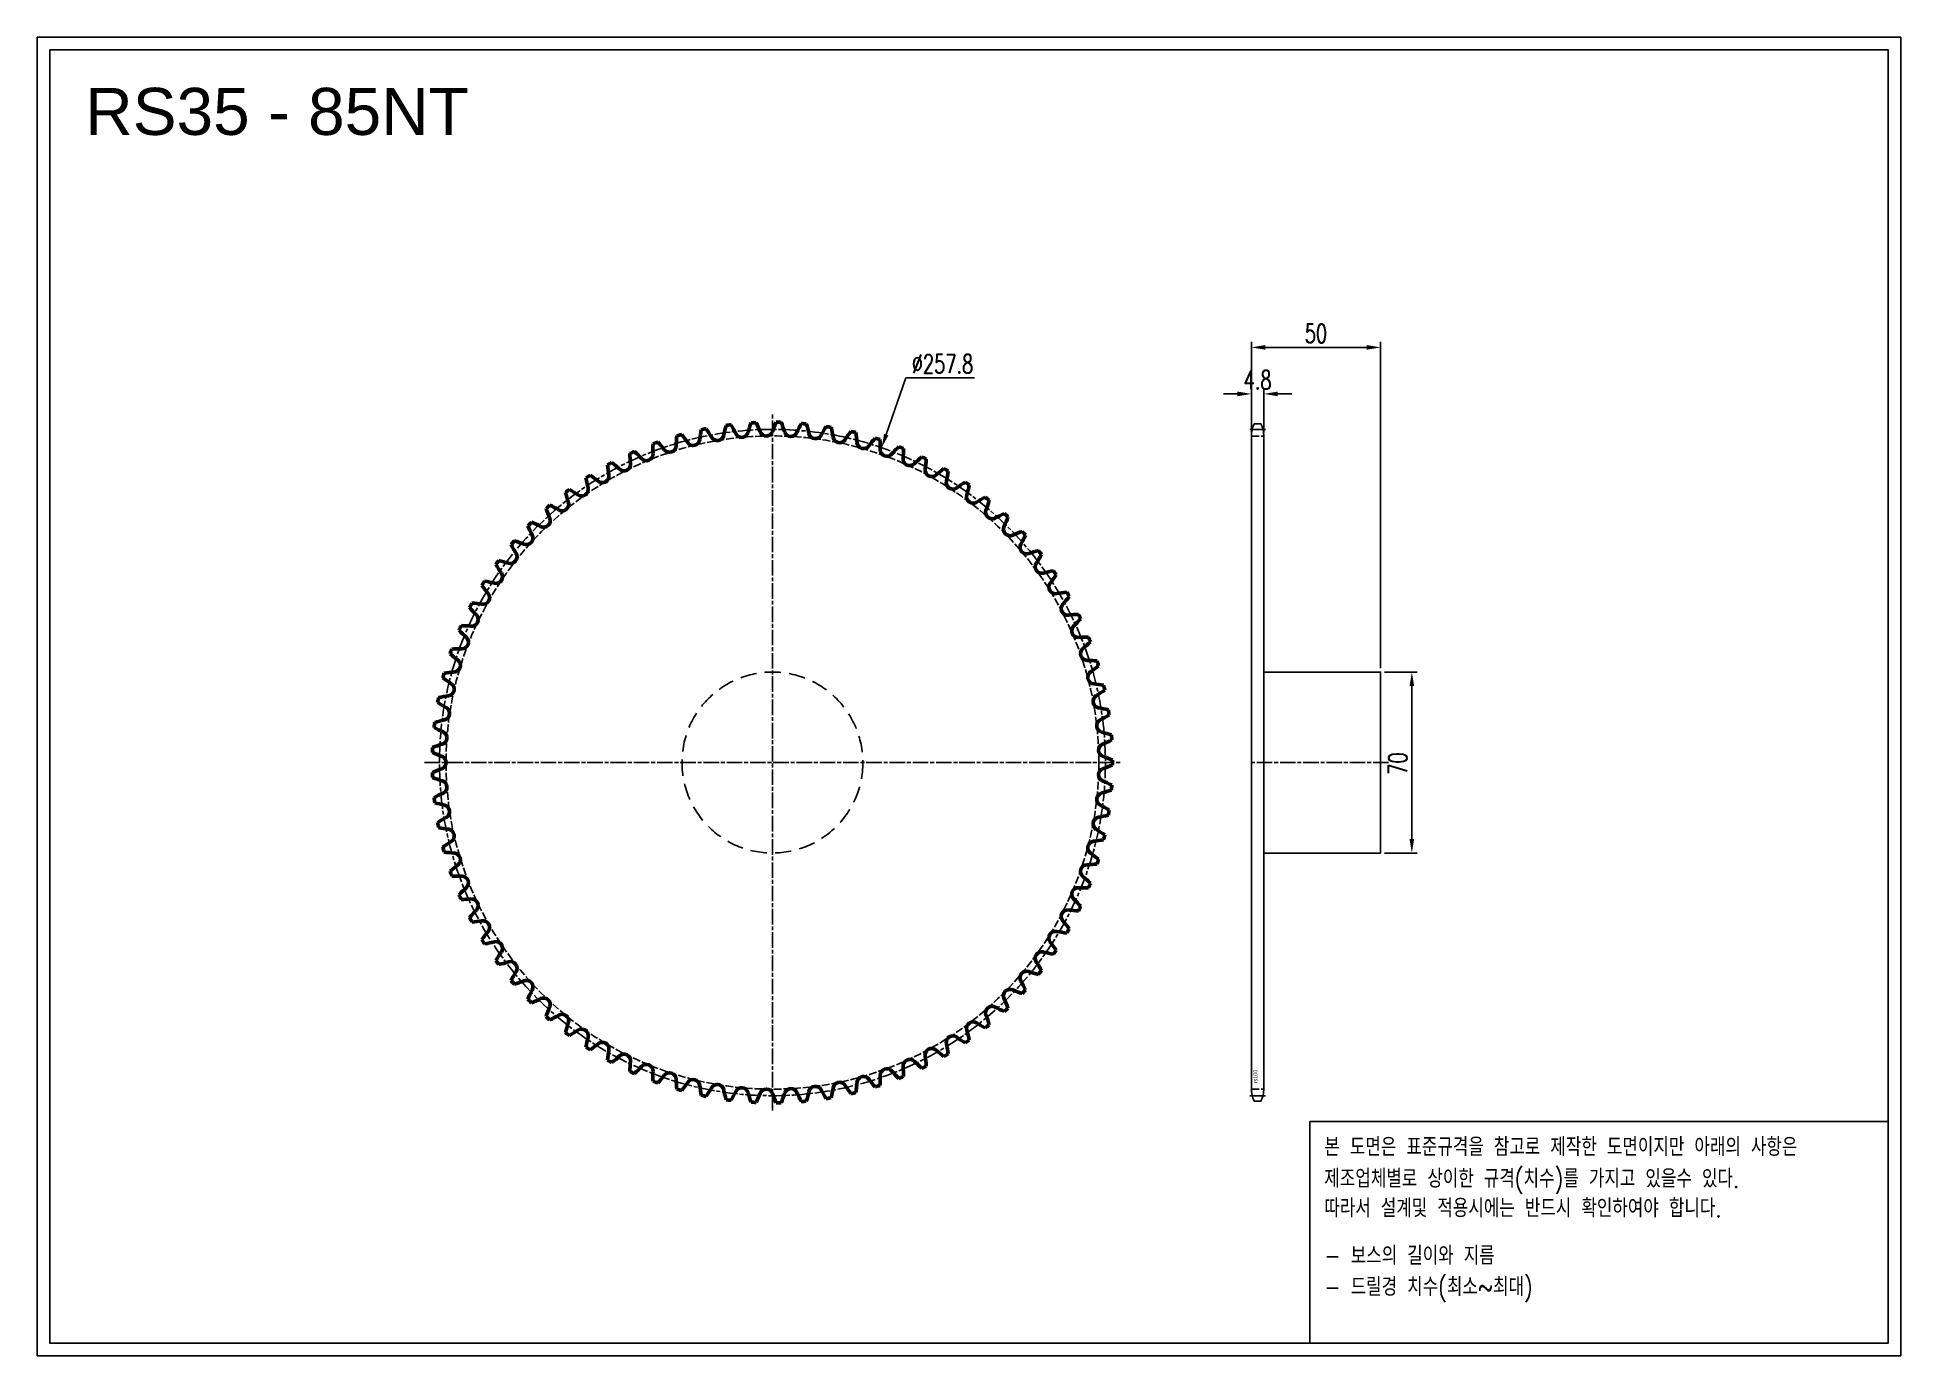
# Model space of a CAD drawing. Header units: millimetres. Extents: x -40230 to -39508, y 3815 to 4325.
import ezdxf

# ---------------------------------------------------------------- set-up
doc = ezdxf.new("R2010")
doc.units = ezdxf.units.MM
for name, pattern in [('AM_ISO02W050', [7.5, 6, -1.5]), ('AM_ISO02W050x2', [3.75, 3, -0.75]), ('AM_ISO08W050', [18, 12, -1.5, 3, -1.5]), ('AM_ISO08W050x2', [9, 6, -0.75, 1.5, -0.75]), ('HIDDEN', [9.525, 6.35, -3.175])]:
    doc.linetypes.add(name, pattern=pattern)
for name, color, linetype, lineweight in [('AM_0N', 7, 'Continuous', 50), ('AM_3N', 6, 'AM_ISO02W050', 25), ('AM_7', 4, 'AM_ISO08W050', 25), ('AM_7N', 4, 'AM_ISO08W050', 25)]:
    doc.layers.add(name, color=color, linetype=linetype, lineweight=lineweight)
doc.layers.add('HL', color=2, linetype='HIDDEN')
doc.layers.add('S-DIM', color=7, linetype='Continuous')
doc.styles.add('HAN', font='ROMANS.shx', dxfattribs={"width": 0.7, "bigfont": 'whgtxt.shx'})
doc.styles.add('HSG', font='SIMPLEX.shx', dxfattribs={"width": 0.7, "bigfont": 'HSG.shx'})
doc.styles.get("Standard").update_dxf_attribs({"font": 'arial.ttf'})
doc.dimstyles.new('APP16', dxfattribs={"dimscale": 3, "dimtxt": 2.4, "dimasz": 1.8, "dimexe": 0.7, "dimexo": 0.5, "dimgap": 0.6, "dimtad": 1, "dimtoh": 1, "dimdec": 1, "dimrnd": 0.01, "dimzin": 9, "dimdsep": 46, "dimtxsty": 'HSG', "dimcen": 0, "dimclrd": 1, "dimclre": 1, "dimclrt": 256, "dimazin": 2, "dimtp": 1, "dimtm": 1, "dimtfac": 0.5, "dimtdec": 1, "dimtofl": 0, "dimtmove": 0, "dimatfit": 3, "dimfxl": 0, "dimtvp": 1, "dimtolj": 2, "dimlwd": -1, "dimlwe": -1, "dimarcsym": 0})

# ---------------------------------------------------------------- blocks, each defined once
blk = doc.blocks.new('*D1')
at = {"layer": 'Defpoints', "color": 0, "transparency": 16777216}
for p in [(-39709.83, 4079.25), (-39709.83, 4009.25), (-39697.71, 4009.25)]:
    blk.add_point(p, dxfattribs=at)
at = {"layer": 'S-DIM', "color": 1, "transparency": 16777216}
for p, q in [((-39708.33, 4079.25), (-39695.61, 4079.25)), ((-39697.71, 4073.85), (-39697.71, 4014.65)), ((-39708.33, 4009.25), (-39695.61, 4009.25))]:
    blk.add_line(p, q, dxfattribs=at)
for points in [[(-39698.61, 4073.85), (-39696.81, 4073.85), (-39697.71, 4079.25)], [(-39698.61, 4014.65), (-39696.81, 4014.65), (-39697.71, 4009.25)]]:
    blk.add_solid(points, dxfattribs=at)
at = {"layer": 'S-DIM', "transparency": 16777216, "insert": (-39703.11, 4043.87), "char_height": 7.2, "attachment_point": 5, "rotation": 90, "style": 'HSG'}
blk.add_mtext('\\A2;70', dxfattribs=at)
blk = doc.blocks.new('*D2')
at = {"layer": 'Defpoints', "color": 0, "transparency": 16777216}
for p in [(-39755.03, 4186.85), (-39759.83, 4170.42), (-39755.03, 4170.42)]:
    blk.add_point(p, dxfattribs=at)
at = {"layer": 'S-DIM', "color": 1, "transparency": 16777216}
for p, q in [((-39765.23, 4186.85), (-39770.63, 4186.85)), ((-39759.83, 4171.92), (-39759.83, 4188.95)), ((-39755.03, 4171.92), (-39755.03, 4188.95)), ((-39749.63, 4186.85), (-39744.23, 4186.85))]:
    blk.add_line(p, q, dxfattribs=at)
for points in [[(-39765.23, 4187.75), (-39765.23, 4185.95), (-39759.83, 4186.85)], [(-39749.63, 4187.75), (-39749.63, 4185.95), (-39755.03, 4186.85)]]:
    blk.add_solid(points, dxfattribs=at)
at = {"layer": 'S-DIM', "transparency": 16777216, "insert": (-39757.43, 4192.25), "char_height": 7.2, "attachment_point": 5, "style": 'HSG'}
blk.add_mtext('\\A2;4.8', dxfattribs=at)
blk = doc.blocks.new('*D3')
at = {"layer": 'Defpoints', "color": 0, "transparency": 16777216}
for p in [(-39709.83, 4204.85), (-39759.83, 4170.42), (-39709.83, 4079.25)]:
    blk.add_point(p, dxfattribs=at)
at = {"layer": 'S-DIM', "color": 1, "transparency": 16777216}
for p, q in [((-39759.83, 4171.92), (-39759.83, 4206.95)), ((-39709.83, 4080.75), (-39709.83, 4206.95)), ((-39754.43, 4204.85), (-39715.23, 4204.85))]:
    blk.add_line(p, q, dxfattribs=at)
for points in [[(-39754.43, 4205.75), (-39754.43, 4203.95), (-39759.83, 4204.85)], [(-39715.23, 4205.75), (-39715.23, 4203.95), (-39709.83, 4204.85)]]:
    blk.add_solid(points, dxfattribs=at)
at = {"layer": 'S-DIM', "transparency": 16777216, "insert": (-39734.83, 4210.25), "char_height": 7.2, "attachment_point": 5, "style": 'HSG'}
blk.add_mtext('\\A2;50', dxfattribs=at)
blk = doc.blocks.new('*D4')
at = {"layer": 'Defpoints', "color": 0, "transparency": 16777216}
for p in [(-39902.95, 4166), (-39987.52, 3922.5)]:
    blk.add_point(p, dxfattribs=at)
at = {"layer": 'S-DIM', "color": 1, "transparency": 16777216}
for p, q in [((-39893.55, 4193.07), (-39901.18, 4171.11)), ((-39867.03, 4193.07), (-39893.55, 4193.07))]:
    blk.add_line(p, q, dxfattribs=at)
blk.add_solid([(-39902.03, 4171.4), (-39900.33, 4170.81), (-39902.95, 4166)], dxfattribs=at)
at = {"layer": 'S-DIM', "transparency": 16777216, "insert": (-39879.39, 4198.47), "char_height": 7.2, "attachment_point": 5, "style": 'HSG'}
blk.add_mtext('\\A2;∅257.8', dxfattribs=at)
blk = doc.blocks.new('notice1')
at = {"color": 4}
blk.add_lwpolyline([(-22142.12, 1735.9), (-22053.8, 1735.9), (-22053.8, 1702.07), (-22142.12, 1702.07)], close=True, dxfattribs=at)
at = {"color": 4, "style": 'HAN', "width": 0.8}
for s, p in [('본 도면은 표준규격을 참고로 제작한 도면이지만 아래의 사항은', (-22139.9, 1730.62)), ('제조업체별로 상이한 규격(치수)를 가지고 있을수 있다.', (-22139.9, 1725.78)), ('따라서 설계및 적용시에는 반드시 확인하여야 합니다.', (-22139.9, 1721.28)), ('- 보스의 길이와 지름', (-22139.9, 1714.03)), ('- 드릴경 치수(최소~최대)', (-22139.9, 1709.27))]:
    blk.add_text(s, height=2.7949, dxfattribs=at).set_placement(p)

msp = doc.modelspace()

# ---------------------------------------------------------------- linework, layer by layer
for p, q in [((-39759.83, 4170.42), (-39759.83, 3918.09)), ((-39756.1, 4175.22), (-39758.76, 4175.22)), ((-39755.03, 4170.42), (-39755.03, 3918.09)), ((-39756.1, 3913.29), (-39758.76, 3913.29))]:
    msp.add_line(p, q)
for points in [[(-40229.8, 4324.81), (-39508.47, 4324.81), (-39508.47, 3814.78), (-40229.8, 3814.78)], [(-40224.95, 4319.95), (-39513.33, 4319.95), (-39513.33, 3819.64), (-40224.95, 3819.64)]]:
    msp.add_lwpolyline(points, close=True)
msp.add_lwpolyline([(-39755.03, 4079.25), (-39709.83, 4079.25), (-39709.83, 4009.25), (-39755.03, 4009.25)])
for centre, start, end in [((-39748.53, 4170.42), 154.86334, 180), ((-39766.33, 4170.42), 0, 25.13666), ((-39748.53, 3918.09), 180, 205.13666), ((-39766.33, 3918.09), 334.86334, 0)]:
    msp.add_arc(centre, 11.3, start, end)
at = {"layer": 'AM_0N'}
for centre, radius, start, end in [((-39929.52, 4164.4), 53.04, 173.27242, 177.47059), ((-39945.23, 4044.25), 131.65, 105.46105, 106.30366), ((-40021.84, 4138.13), 53.04, 34.29412, 38.49229), ((-39920.69, 4162.91), 53.04, 169.03713, 173.23529), ((-39945.23, 4044.25), 131.65, 101.22575, 102.06837), ((-40014.7, 4143.53), 53.04, 30.05882, 34.25699), ((-39966.58, 4171.38), 2.57, 210.05882, 349), ((-39912, 4160.78), 53.04, 164.80183, 169), ((-39945.23, 4044.25), 131.65, 96.99046, 97.83307), ((-40007.18, 4148.39), 53.04, 25.82353, 30.0217), ((-39957.13, 4172.61), 2.57, 205.82353, 344.76471), ((-39903.48, 4158), 53.04, 160.56654, 164.76471), ((-39945.23, 4044.25), 131.65, 92.75516, 93.59778), ((-39999.32, 4152.68), 53.04, 21.58824, 25.7864), ((-39947.62, 4173.14), 2.57, 201.58824, 340.52941), ((-39895.2, 4154.61), 53.04, 156.33124, 160.52941), ((-39945.23, 4044.25), 131.65, 88.51987, 89.36248), ((-39991.16, 4156.38), 53.04, 17.35294, 21.55111), ((-39938.09, 4172.97), 2.57, 197.35294, 336.29412), ((-39887.18, 4150.61), 53.04, 152.09595, 156.29412), ((-39945.23, 4044.25), 131.65, 84.28458, 85.12719), ((-39982.75, 4159.47), 53.04, 13.11765, 17.31581), ((-39928.61, 4172.09), 2.57, 193.11765, 332.05882), ((-39879.49, 4146.03), 53.04, 147.86066, 152.05882), ((-39945.23, 4044.25), 131.65, 80.04928, 80.89189), ((-39974.14, 4161.92), 53.04, 8.88235, 13.08052), ((-39919.21, 4170.51), 2.57, 188.88235, 327.82353), ((-39872.15, 4140.9), 53.04, 143.62536, 147.82353), ((-39945.23, 4044.25), 131.65, 75.81399, 76.6566), ((-39965.37, 4163.74), 53.04, 4.64706, 8.84523), ((-39865.21, 4135.24), 53.04, 139.39007, 143.58824), ((-39945.23, 4044.25), 131.65, 71.57869, 72.42131), ((-39945.23, 4044.25), 131.65, 113.93163, 114.77425), ((-39947.39, 4165.4), 53.04, 181.74301, 185.94118), ((-40034.83, 4125.83), 53.04, 42.76471, 46.96287), ((-39994.02, 4163.58), 2.57, 222.76471, 1.70588), ((-39938.44, 4165.23), 53.04, 177.50771, 181.70588), ((-39945.23, 4044.25), 131.65, 109.69634, 110.53895), ((-40028.57, 4132.22), 53.04, 38.52941, 42.72758), ((-39985.07, 4166.85), 2.57, 218.52941, 357.47059), ((-39975.91, 4169.46), 2.57, 214.29412, 353.23529), ((-39909.96, 4168.24), 2.57, 184.64706, 323.58824), ((-39956.5, 4164.9), 53.04, 0.41176, 4.60993), ((-39900.9, 4165.3), 2.57, 180.41176, 319.35294), ((-39858.71, 4129.08), 53.04, 135.15477, 139.35294), ((-39945.23, 4044.25), 131.65, 67.3434, 68.18601), ((-39947.55, 4165.4), 53.04, 356.17647, 0.37464), ((-39852.68, 4122.46), 53.04, 130.91948, 135.11765), ((-39945.23, 4044.25), 131.65, 63.10811, 63.95072), ((-39945.23, 4044.25), 131.65, 122.40222, 123.24484), ((-40045.87, 4111.74), 53.04, 51.23529, 55.43346), ((-40011.06, 4155.09), 2.57, 231.23529, 10.17647), ((-39945.23, 4044.25), 131.65, 118.16693, 119.00954), ((-39956.33, 4164.91), 53.04, 185.9783, 190.17647), ((-40040.61, 4118.99), 53.04, 47, 51.19817), ((-40002.69, 4159.65), 2.57, 227, 5.94118), ((-39892.08, 4161.69), 2.57, 176.17647, 315.11765), ((-39883.55, 4157.45), 2.57, 171.94118, 310.88235), ((-39938.6, 4165.24), 53.04, 351.94118, 356.13934), ((-39847.16, 4115.41), 53.04, 126.68419, 130.88235), ((-39945.23, 4044.25), 131.65, 58.87281, 59.71542), ((-39929.68, 4164.42), 53.04, 347.70588, 351.90405), ((-39945.23, 4044.25), 131.65, 126.63752, 127.48013), ((-39973.99, 4161.96), 53.04, 194.44889, 198.64706), ((-40050.58, 4104.12), 53.04, 55.47059, 59.66876), ((-40019.07, 4149.93), 2.57, 235.47059, 14.41176), ((-39965.22, 4163.76), 53.04, 190.2136, 194.41176), ((-39875.36, 4152.58), 2.57, 167.70588, 306.64706), ((-39842.17, 4107.97), 53.04, 122.44889, 126.64706), ((-39945.23, 4044.25), 131.65, 54.63752, 55.48013), ((-39867.55, 4147.13), 2.57, 163.47059, 302.41176), ((-39920.85, 4162.94), 53.04, 343.47059, 347.66876), ((-39945.23, 4044.25), 131.65, 130.87281, 131.71542), ((-39982.6, 4159.52), 53.04, 198.68419, 202.88235), ((-40054.72, 4096.18), 53.04, 59.70588, 63.90405), ((-40026.67, 4144.18), 2.57, 239.70588, 18.64706), ((-39837.75, 4100.19), 53.04, 118.2136, 122.41176), ((-39945.23, 4044.25), 131.65, 50.40222, 51.24484), ((-39860.16, 4141.11), 2.57, 159.23529, 298.17647), ((-39912.15, 4160.82), 53.04, 339.23529, 343.43346), ((-39833.91, 4092.1), 53.04, 113.9783, 118.17647), ((-39945.23, 4044.25), 131.65, 46.16693, 47.00954), ((-39945.23, 4044.25), 131.65, 135.10811, 135.95072), ((-39991.01, 4156.44), 53.04, 202.91948, 207.11765), ((-40058.25, 4087.95), 53.04, 63.94118, 68.13934), ((-40033.83, 4137.9), 2.57, 243.94118, 22.88235), ((-39853.24, 4134.56), 2.57, 155, 293.94118), ((-39903.63, 4158.06), 53.04, 335, 339.19817), ((-39830.68, 4083.74), 53.04, 109.74301, 113.94118), ((-39945.23, 4044.25), 131.65, 41.93163, 42.77425), ((-39945.23, 4044.25), 131.65, 139.3434, 140.18601), ((-39999.17, 4152.76), 53.04, 207.15477, 211.35294), ((-40061.17, 4079.48), 53.04, 68.17647, 72.37464), ((-40040.5, 4131.1), 2.57, 248.17647, 27.11765), ((-39846.82, 4127.52), 2.57, 150.76471, 289.70588), ((-39895.34, 4154.67), 53.04, 330.76471, 334.96287), ((-39828.08, 4075.18), 53.04, 105.50771, 109.70588), ((-39945.23, 4044.25), 131.65, 37.69634, 38.53895), ((-39945.23, 4044.25), 131.65, 143.57869, 144.42131), ((-40007.04, 4148.48), 53.04, 211.39007, 215.58824), ((-40063.46, 4070.82), 53.04, 72.41176, 76.60993), ((-40046.65, 4123.83), 2.57, 252.41176, 31.35294), ((-39840.94, 4120.02), 2.57, 146.52941, 285.47059), ((-39887.32, 4150.69), 53.04, 326.52941, 330.72758), ((-39945.23, 4044.25), 131.65, 147.81399, 148.6566), ((-40014.57, 4143.63), 53.04, 215.62536, 219.82353), ((-40065.09, 4062.02), 53.04, 76.64706, 80.84523), ((-40052.25, 4116.12), 2.57, 256.64706, 35.58824), ((-39826.11, 4066.44), 53.04, 101.27242, 105.47059), ((-39835.63, 4112.12), 2.57, 142.29412, 281.23529), ((-39879.62, 4146.12), 53.04, 322.29412, 326.49229), ((-39945.23, 4044.25), 131.65, 33.46105, 34.30366), ((-39945.23, 4044.25), 131.65, 152.04928, 152.89189), ((-40066.08, 4053.12), 53.04, 80.88235, 85.08052), ((-40057.27, 4108.02), 2.57, 260.88235, 39.82353), ((-39824.8, 4057.58), 53.04, 97.03713, 101.23529), ((-39830.92, 4103.84), 2.57, 138.05882, 277), ((-39872.28, 4141), 53.04, 318.05882, 322.25699), ((-39945.23, 4044.25), 131.65, 29.22575, 30.06837), ((-39945.23, 4044.25), 131.65, 156.28458, 157.12719), ((-40066.4, 4044.17), 53.04, 85.11765, 89.31581), ((-40021.72, 4138.24), 53.04, 219.86066, 224.05882), ((-40061.67, 4099.57), 2.57, 265.11765, 44.05882), ((-39824.14, 4048.65), 53.04, 92.80183, 97), ((-39865.33, 4135.35), 53.04, 313.82353, 318.0217), ((-39945.23, 4044.25), 131.65, 24.99046, 25.83307), ((-40028.45, 4132.33), 53.04, 224.09595, 228.29412), ((-40065.44, 4090.82), 2.57, 269.35294, 48.29412), ((-39826.83, 4095.23), 2.57, 133.82353, 272.76471), ((-39824.15, 4039.69), 53.04, 88.56654, 92.76471), ((-39858.82, 4129.2), 53.04, 309.58824, 313.7864), ((-39945.23, 4044.25), 131.65, 20.75516, 21.59778), ((-39945.23, 4044.25), 131.65, 160.51987, 161.36248), ((-40034.73, 4125.94), 53.04, 228.33124, 232.52941), ((-40066.07, 4035.22), 53.04, 89.35294, 93.55111), ((-40068.55, 4081.82), 2.57, 273.58824, 52.52941), ((-39823.39, 4086.35), 2.57, 129.58824, 268.52941), ((-39824.82, 4030.76), 53.04, 84.33124, 88.52941), ((-39945.23, 4044.25), 131.65, 16.51987, 17.36248), ((-39945.23, 4044.25), 131.65, 164.75516, 165.59778), ((-40040.51, 4119.11), 53.04, 232.56654, 236.76471), ((-40065.07, 4026.32), 53.04, 93.58824, 97.7864), ((-39820.61, 4077.23), 2.57, 125.35294, 264.29412), ((-39852.79, 4122.58), 53.04, 305.35294, 309.55111), ((-39945.23, 4044.25), 131.65, 168.99046, 169.83307), ((-40063.42, 4017.52), 53.04, 97.82353, 102.0217), ((-40070.99, 4072.61), 2.57, 277.82353, 56.76471), ((-39818.52, 4067.94), 2.57, 121.11765, 260.05882), ((-39826.14, 4021.91), 53.04, 80.09595, 84.29412), ((-39847.25, 4115.54), 53.04, 301.11765, 305.31581), ((-39945.23, 4044.25), 131.65, 12.28458, 13.12719), ((-40045.78, 4111.87), 53.04, 236.80183, 241), ((-40072.74, 4063.24), 2.57, 282.05882, 61), ((-39828.12, 4013.17), 53.04, 75.86066, 80.05882), ((-39842.26, 4108.11), 53.04, 296.88235, 301.08052), ((-39945.23, 4044.25), 131.65, 8.04928, 8.89189), ((-39945.23, 4044.25), 131.65, 173.22575, 174.06837), ((-40050.5, 4104.26), 53.04, 241.03713, 245.23529), ((-40061.12, 4008.87), 53.04, 102.05882, 106.25699), ((-40073.79, 4053.77), 2.57, 286.29412, 65.23529), ((-39817.12, 4058.52), 2.57, 116.88235, 255.82353), ((-39830.73, 4004.61), 53.04, 71.62536, 75.82353), ((-39945.23, 4044.25), 131.65, 3.81399, 4.6566), ((-39945.23, 4044.25), 131.65, 177.46105, 178.30366), ((-40054.65, 4096.32), 53.04, 245.27242, 249.47059), ((-40058.19, 4000.41), 53.04, 106.29412, 110.49229), ((-39816.41, 4049.02), 2.57, 112.64706, 251.58824), ((-39837.82, 4100.33), 53.04, 292.64706, 296.84523), ((-40054.65, 3992.18), 53.04, 110.52941, 114.72758), ((-39945.23, 4044.25), 131.65, 181.69634, 182.53895), ((-40074.15, 4044.25), 2.57, 290.52941, 69.47059), ((-39816.41, 4039.49), 2.57, 108.41176, 247.35294), ((-39833.97, 3996.26), 53.04, 67.39007, 71.58824), ((-39833.97, 4092.24), 53.04, 288.41176, 292.60993), ((-39945.23, 4044.25), 131.65, 359.57869, 0.42131), ((-40058.19, 4088.1), 53.04, 249.50771, 253.70588), ((-40050.5, 3984.25), 53.04, 114.76471, 118.96287), ((-40073.79, 4034.73), 2.57, 294.76471, 73.70588), ((-39817.12, 4029.99), 2.57, 104.17647, 243.11765), ((-39830.73, 4083.9), 53.04, 284.17647, 288.37464), ((-39837.82, 3988.18), 53.04, 63.15477, 67.35294), ((-39945.23, 4044.25), 131.65, 355.3434, 356.18601), ((-39945.23, 4044.25), 131.65, 185.93163, 186.77425), ((-40061.12, 4079.64), 53.04, 253.74301, 257.94118), ((-40072.74, 4025.26), 2.57, 299, 77.94118), ((-39842.26, 3980.4), 53.04, 58.91948, 63.11765), ((-39945.23, 4044.25), 131.65, 351.10811, 351.95072), ((-40045.78, 3976.63), 53.04, 119, 123.19817), ((-39945.23, 4044.25), 131.65, 190.16693, 191.00954), ((-40063.42, 4070.98), 53.04, 257.9783, 262.17647), ((-40070.99, 4015.9), 2.57, 303.23529, 82.17647), ((-39818.52, 4020.57), 2.57, 99.94118, 238.88235), ((-39847.25, 3972.97), 53.04, 54.68419, 58.88235), ((-39828.12, 4075.33), 53.04, 279.94118, 284.13934), ((-40040.51, 3969.39), 53.04, 123.23529, 127.43346), ((-39945.23, 4044.25), 131.65, 194.40222, 195.24484), ((-39820.61, 4011.27), 2.57, 95.70588, 234.64706), ((-39826.14, 4066.6), 53.04, 275.70588, 279.90405), ((-39945.23, 4044.25), 131.65, 346.87281, 347.71542), ((-40065.07, 4062.18), 53.04, 262.2136, 266.41176), ((-40034.73, 3962.56), 53.04, 127.47059, 131.66876), ((-40068.55, 4006.69), 2.57, 307.47059, 86.41176), ((-39823.39, 4002.16), 2.57, 91.47059, 230.41176), ((-39824.82, 4057.74), 53.04, 271.47059, 275.66876), ((-39852.79, 3965.92), 53.04, 50.44889, 54.64706), ((-39945.23, 4044.25), 131.65, 342.63752, 343.48013), ((-39945.23, 4044.25), 131.65, 198.63752, 199.48013), ((-40066.07, 4053.28), 53.04, 266.44889, 270.64706), ((-40065.44, 3997.68), 2.57, 311.70588, 90.64706), ((-39858.82, 3959.31), 53.04, 46.2136, 50.41176), ((-39945.23, 4044.25), 131.65, 338.40222, 339.24484), ((-40028.45, 3956.18), 53.04, 131.70588, 135.90405), ((-39945.23, 4044.25), 131.65, 202.87281, 203.71542), ((-40066.4, 4044.33), 53.04, 270.68419, 274.88235), ((-40061.67, 3988.93), 2.57, 315.94118, 94.88235), ((-39826.83, 3993.27), 2.57, 87.23529, 226.17647), ((-39865.33, 3953.16), 53.04, 41.9783, 46.17647), ((-39824.15, 4048.81), 53.04, 267.23529, 271.43346), ((-40021.72, 3950.27), 53.04, 135.94118, 140.13934), ((-39945.23, 4044.25), 131.65, 207.10811, 207.95072), ((-40066.08, 4035.38), 53.04, 274.91948, 279.11765), ((-40057.27, 3980.49), 2.57, 320.17647, 99.11765), ((-39830.92, 3984.67), 2.57, 83, 221.94118), ((-39872.28, 3947.51), 53.04, 37.74301, 41.94118), ((-39824.14, 4039.86), 53.04, 263, 267.19817), ((-39945.23, 4044.25), 131.65, 334.16693, 335.00954), ((-40014.57, 3944.88), 53.04, 140.17647, 144.37464), ((-39945.23, 4044.25), 131.65, 211.3434, 212.18601), ((-40065.09, 4026.48), 53.04, 279.15477, 283.35294), ((-40052.25, 3972.39), 2.57, 324.41176, 103.35294), ((-39835.63, 3976.39), 2.57, 78.76471, 217.70588), ((-39879.62, 3942.38), 53.04, 33.50771, 37.70588), ((-39824.8, 4030.93), 53.04, 258.76471, 262.96287), ((-39945.23, 4044.25), 131.65, 329.93163, 330.77425), ((-40007.04, 3940.03), 53.04, 144.41176, 148.60993), ((-39945.23, 4044.25), 131.65, 215.57869, 216.42131), ((-39840.94, 3968.48), 2.57, 74.52941, 213.47059), ((-39826.11, 4022.07), 53.04, 254.52941, 258.72758), ((-39945.23, 4044.25), 131.65, 325.69634, 326.53895), ((-40063.46, 4017.68), 53.04, 283.39007, 287.58824), ((-40046.65, 3964.68), 2.57, 328.64706, 107.58824), ((-39999.17, 3935.75), 53.04, 148.64706, 152.84523), ((-39846.82, 3960.99), 2.57, 70.29412, 209.23529), ((-39828.08, 4013.33), 53.04, 250.29412, 254.49229), ((-39887.32, 3937.82), 53.04, 29.27242, 33.47059), ((-39945.23, 4044.25), 131.65, 321.46105, 322.30366), ((-39945.23, 4044.25), 131.65, 219.81399, 220.6566), ((-40061.17, 4009.02), 53.04, 287.62536, 291.82353), ((-40040.5, 3957.41), 2.57, 332.88235, 111.82353), ((-39991.01, 3932.06), 53.04, 152.88235, 157.08052), ((-40058.25, 4000.56), 53.04, 291.86066, 296.05882), ((-40033.83, 3950.61), 2.57, 337.11765, 116.05882), ((-39853.24, 3953.95), 2.57, 66.05882, 205), ((-39830.68, 4004.76), 53.04, 246.05882, 250.25699), ((-39895.34, 3933.83), 53.04, 25.03713, 29.23529), ((-39945.23, 4044.25), 131.65, 317.22575, 318.06837), ((-39945.23, 4044.25), 131.65, 224.04928, 224.89189), ((-39982.6, 3928.99), 53.04, 157.11765, 161.31581), ((-39945.23, 4044.25), 131.65, 228.28458, 229.12719), ((-40054.72, 3992.33), 53.04, 296.09595, 300.29412), ((-40026.67, 3944.32), 2.57, 341.35294, 120.29412), ((-39860.16, 3947.4), 2.57, 61.82353, 200.76471), ((-39912.15, 3927.69), 53.04, 16.56654, 20.76471), ((-39833.91, 3996.41), 53.04, 241.82353, 246.0217), ((-39903.63, 3930.45), 53.04, 20.80183, 25), ((-39945.23, 4044.25), 131.65, 312.99046, 313.83307), ((-39973.99, 3926.54), 53.04, 161.35294, 165.55111), ((-39945.23, 4044.25), 131.65, 232.51987, 233.36248), ((-40050.58, 3984.39), 53.04, 300.33124, 304.52941), ((-40019.07, 3938.58), 2.57, 345.58824, 124.52941), ((-39875.36, 3935.92), 2.57, 53.35294, 192.29412), ((-39867.55, 3941.38), 2.57, 57.58824, 196.52941), ((-39920.85, 3925.56), 53.04, 12.33124, 16.52941), ((-39837.75, 3988.32), 53.04, 237.58824, 241.7864), ((-39945.23, 4044.25), 131.65, 308.75516, 309.59778), ((-39965.22, 3924.74), 53.04, 165.58824, 169.7864), ((-39945.23, 4044.25), 131.65, 236.75516, 237.59778), ((-40045.87, 3976.77), 53.04, 304.56654, 308.76471), ((-40011.06, 3933.42), 2.57, 349.82353, 128.76471), ((-39956.33, 3923.59), 53.04, 169.82353, 174.0217), ((-40002.69, 3928.86), 2.57, 354.05882, 133), ((-39883.55, 3931.06), 2.57, 49.11765, 188.05882), ((-39847.16, 3973.1), 53.04, 229.11765, 233.31581), ((-39945.23, 4044.25), 131.65, 300.28458, 301.12719), ((-39929.68, 3924.08), 53.04, 8.09595, 12.29412), ((-39842.17, 3980.53), 53.04, 233.35294, 237.55111), ((-39945.23, 4044.25), 131.65, 304.51987, 305.36248), ((-39945.23, 4044.25), 131.65, 240.99046, 241.83307), ((-40040.61, 3969.52), 53.04, 308.80183, 313), ((-39947.39, 3923.1), 53.04, 174.05882, 178.25699), ((-39945.23, 4044.25), 131.65, 245.22575, 246.06837), ((-40034.83, 3962.68), 53.04, 313.03713, 317.23529), ((-39994.02, 3924.93), 2.57, 358.29412, 137.23529), ((-39938.44, 3923.27), 53.04, 178.29412, 182.49229), ((-39985.07, 3921.65), 2.57, 2.52941, 141.47059), ((-39900.9, 3923.21), 2.57, 40.64706, 179.58824), ((-39858.71, 3959.43), 53.04, 220.64706, 224.84523), ((-39892.08, 3926.81), 2.57, 44.88235, 183.82353), ((-39947.55, 3923.1), 53.04, 359.62536, 3.82353), ((-39852.68, 3966.05), 53.04, 224.88235, 229.08052), ((-39945.23, 4044.25), 131.65, 296.04928, 296.89189), ((-39938.6, 3923.26), 53.04, 3.86066, 8.05882), ((-39945.23, 4044.25), 131.65, 249.46105, 250.30366), ((-40028.57, 3956.29), 53.04, 317.27242, 321.47059), ((-39929.52, 3924.11), 53.04, 182.52941, 186.72758), ((-39945.23, 4044.25), 131.65, 253.69634, 254.53895), ((-40021.84, 3950.37), 53.04, 321.50771, 325.70588), ((-39975.91, 3919.04), 2.57, 6.76471, 145.70588), ((-39920.69, 3925.59), 53.04, 186.76471, 190.96287), ((-40014.7, 3944.97), 53.04, 325.74301, 329.94118), ((-39966.58, 3917.12), 2.57, 11, 149.94118), ((-39912, 3927.73), 53.04, 191, 195.19817), ((-40007.18, 3940.11), 53.04, 329.9783, 334.17647), ((-39957.13, 3915.89), 2.57, 15.23529, 154.17647), ((-39947.62, 3915.36), 2.57, 19.47059, 158.41176), ((-39938.09, 3915.54), 2.57, 23.70588, 162.64706), ((-39982.75, 3929.04), 53.04, 342.68419, 346.88235), ((-39928.61, 3916.42), 2.57, 27.94118, 166.88235), ((-39879.49, 3942.47), 53.04, 207.94118, 212.13934), ((-39974.14, 3926.58), 53.04, 346.91948, 351.11765), ((-39919.21, 3918), 2.57, 32.17647, 171.11765), ((-39872.15, 3947.61), 53.04, 212.17647, 216.37464), ((-39965.37, 3924.77), 53.04, 351.15477, 355.35294), ((-39909.96, 3920.26), 2.57, 36.41176, 175.35294), ((-39865.21, 3953.27), 53.04, 216.41176, 220.60993), ((-39945.23, 4044.25), 131.65, 287.57869, 288.42131), ((-39956.5, 3923.61), 53.04, 355.39007, 359.58824), ((-39945.23, 4044.25), 131.65, 291.81399, 292.6566), ((-39945.23, 4044.25), 131.65, 257.93163, 258.77425), ((-39945.23, 4044.25), 131.65, 262.16693, 263.00954), ((-39903.48, 3930.5), 53.04, 195.23529, 199.43346), ((-39945.23, 4044.25), 131.65, 266.40222, 267.24484), ((-39999.32, 3935.82), 53.04, 334.2136, 338.41176), ((-39895.2, 3933.9), 53.04, 199.47059, 203.66876), ((-39945.23, 4044.25), 131.65, 270.63752, 271.48013), ((-39991.16, 3932.12), 53.04, 338.44889, 342.64706), ((-39887.18, 3937.89), 53.04, 203.70588, 207.90405), ((-39945.23, 4044.25), 131.65, 274.87281, 275.71542), ((-39945.23, 4044.25), 131.65, 279.10811, 279.95072), ((-39945.23, 4044.25), 131.65, 283.3434, 284.18601)]:
    msp.add_arc(centre, radius, start, end, dxfattribs=at)
at = {"layer": 'AM_3N', "linetype": 'AM_ISO02W050x2'}
for p, q in [((-39759.83, 4170.57), (-39755.03, 4170.57)), ((-39759.83, 3917.93), (-39755.03, 3917.93))]:
    msp.add_line(p, q, dxfattribs=at)
msp.add_circle((-39945.23, 4044.25), 126.35, dxfattribs=at)
at = {"layer": 'AM_7', "linetype": 'AM_ISO08W050x2'}
for p, q in [((-39754.37, 4173.14), (-39760.48, 4173.14)), ((-39706.75, 4044.25), (-39760.48, 4044.25)), ((-39754.37, 3915.37), (-39760.48, 3915.37))]:
    msp.add_line(p, q, dxfattribs=at)
msp.add_circle((-39945.23, 4044.25), 128.89, dxfattribs=at)
at = {"layer": 'AM_7N', "linetype": 'AM_ISO08W050x2'}
for p, q in [((-39945.23, 3909.6), (-39945.23, 4178.91)), ((-40079.89, 4044.25), (-39810.58, 4044.25))]:
    msp.add_line(p, q, dxfattribs=at)
at = {"layer": 'HL'}
msp.add_circle((-39945.23, 4044.25), 35, dxfattribs=at)

# ---------------------------------------------------------------- block references
at = {"xscale": 2.535, "yscale": 2.535, "zscale": 2.535}
msp.add_blockref('notice1', (16393.05, -495.1), dxfattribs=at)

# ---------------------------------------------------------------- texts
msp.add_text('RS35 - 85NT', height=18.2155).set_placement((-40211.23, 4287.04))
at = {"insert": (-39759.04, 3920.15), "char_height": 1.512, "width": 6.5009, "attachment_point": 1, "rotation": 90}
msp.add_mtext('rs100', dxfattribs=at)

# ---------------------------------------------------------------- dimensions: what is measured, and where the dimension line sits
at = {"layer": 'S-DIM'}
dim = msp.add_linear_dim(base=(-39709.83, 4204.85), p1=(-39759.83, 4170.42), p2=(-39709.83, 4079.25), dimstyle='APP16', dxfattribs=at)
dim.commit()
dim.dimension.update_dxf_attribs({"geometry": '*D3', "text_midpoint": (-39734.83, 4210.25)})
dim = msp.add_diameter_dim_2p(p1=(-39987.52, 3922.5), p2=(-39902.95, 4166), dimstyle='APP16', dxfattribs=at)
dim.commit()
dim.dimension.update_dxf_attribs({"geometry": '*D4', "text_midpoint": (-39879.39, 4193.07), "dimtype": 131})
dim = msp.add_linear_dim(base=(-39755.03, 4186.85), p1=(-39759.83, 4170.42), p2=(-39755.03, 4170.42), dimstyle='APP16', dxfattribs=at)
dim.commit()
dim.dimension.update_dxf_attribs({"geometry": '*D2', "text_midpoint": (-39757.43, 4186.85), "dimtype": 128})
dim = msp.add_linear_dim(base=(-39697.71, 4009.25), p1=(-39709.83, 4079.25), p2=(-39709.83, 4009.25), angle=90, dimstyle='APP16', dxfattribs=at)
dim.commit()
dim.dimension.update_dxf_attribs({"geometry": '*D1', "text_midpoint": (-39697.71, 4043.87), "dimtype": 128})

doc.saveas('drawing.dxf')
